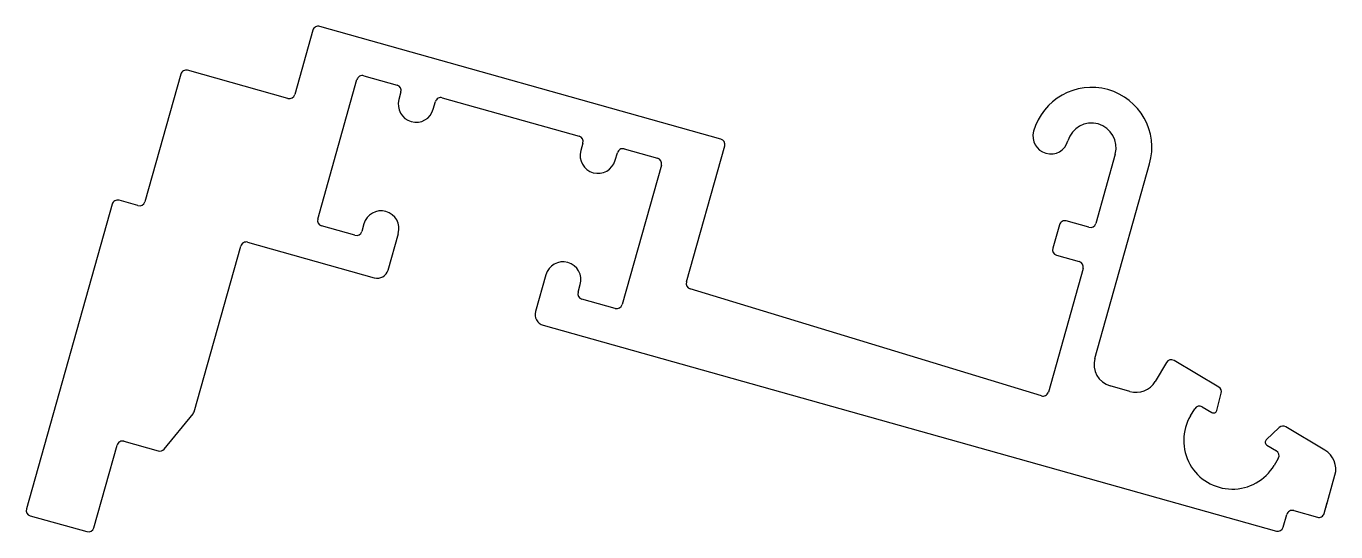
# Model space of a CAD drawing. Extents: x -29.5 to 29.2, y 0.3 to 23.
import ezdxf

# ---------------------------------------------------------------- set-up
doc = ezdxf.new("R2010")
doc.units = 0
doc.layers.add('CLIP', color=4, linetype='CONTINUOUS')

msp = doc.modelspace()

# ---------------------------------------------------------------- linework, layer by layer
at = {"layer": 'CLIP', "color": 7}
for p, q in [((1.648, 17.913), (-16.33, 22.969)), ((-16.639, 22.796), (-17.451, 19.906)), ((-22.564, 20.824), (-24.174, 15.097)), ((-17.76, 19.733), (-22.255, 20.997)), ((-16.425, 14.321), (-14.665, 20.579)), ((-14.357, 20.752), (-12.864, 20.332)), ((-12.691, 20.024), (-12.787, 19.685)), ((-11.242, 19.251), (-11.147, 19.59)), ((-10.839, 19.763), (-4.71, 18.039)), ((-4.537, 17.731), (-4.632, 17.392)), ((-3.088, 16.958), (-2.992, 17.296)), ((-2.684, 17.469), (-1.191, 17.05)), ((0.104, 11.498), (1.821, 17.605)), ((19.324, 17.231), (18.452, 14.128)), ((-1.018, 16.741), (-2.778, 10.484)), ((18.409, 8.064), (20.865, 16.798)), ((-25.638, 14.989), (-29.483, 1.316)), ((-24.483, 14.924), (-25.33, 15.162)), ((-14.355, 14.108), (-14.451, 13.766)), ((18.144, 13.955), (17.13, 14.24)), ((-14.759, 13.593), (-16.252, 14.013)), ((-13.272, 12.032), (-12.81, 13.674)), ((16.822, 14.067), (16.524, 13.008)), ((-21.966, 5.676), (-19.875, 13.11)), ((-19.567, 13.283), (-13.889, 11.686)), ((16.697, 12.7), (17.715, 12.413)), ((-6.2, 11.815), (-6.662, 10.174)), ((17.888, 12.105), (16.327, 6.554)), ((-4.752, 11.039), (-4.656, 11.381)), ((16.013, 6.383), (0.272, 11.191)), ((-3.086, 10.311), (-4.579, 10.731)), ((-6.316, 9.557), (26.548, 0.316)), ((21.62, 7.883), (21.116, 7.034)), ((23.964, 6.781), (21.963, 7.97)), ((19.986, 6.582), (19.101, 6.831)), ((23.878, 5.73), (24.079, 6.503)), ((23.229, 5.892), (23.656, 5.638)), ((-23.307, 4.001), (-22.013, 5.585)), ((22.702, 5.493), (22.887, 5.805)), ((26.677, 4.96), (26.094, 4.414)), ((28.724, 3.955), (26.976, 4.993)), ((-26.46, 0.466), (-25.416, 4.178)), ((-25.108, 4.351), (-23.569, 3.918)), ((26.12, 4.175), (26.547, 3.922)), ((26.634, 3.579), (26.449, 3.268)), ((28.763, 1.355), (29.176, 2.824)), ((27.328, 1.239), (28.386, 0.941)), ((28.695, 1.114), (28.83, 1.597)), ((-29.31, 1.008), (-26.768, 0.293)), ((26.857, 0.489), (27.019, 1.066))]:
    msp.add_line(p, q, dxfattribs=at)
for centre, radius, start, end in [((-16.398, 22.728), 0.25, 74.29413, 164.29413), ((-22.323, 20.757), 0.25, 74.29413, 164.29413), ((-14.424, 20.511), 0.25, 74.29413, 164.29413), ((-12.932, 20.091), 0.25, 344.29413, 74.29413), ((18.266, 17.529), 2.7, 344.29413, 164.29413), ((-17.692, 19.974), 0.25, 254.29413, 344.29413), ((-12.014, 19.468), 0.802, 164.29413, 254.29413), ((-10.906, 19.522), 0.25, 74.29413, 164.29413), ((-12.014, 19.468), 0.802, 254.29413, 344.29413), ((16.436, 18.043), 0.8, 164.29413, 344.29413), ((18.266, 17.529), 1.1, 344.29413, 164.29413), ((-4.777, 17.798), 0.25, 344.29413, 74.29413), ((1.581, 17.673), 0.25, 344.29413, 74.29413), ((-3.86, 17.175), 0.802, 164.29413, 254.29413), ((-2.752, 17.229), 0.25, 74.29413, 164.29413), ((-1.259, 16.809), 0.25, 344.29413, 74.29413), ((-3.86, 17.175), 0.802, 254.29413, 344.29413), ((-25.397, 14.921), 0.25, 74.29413, 164.29413), ((-24.415, 15.165), 0.25, 254.29413, 344.29413), ((-13.583, 13.891), 0.802, 344.29414, 164.29412), ((-16.184, 14.254), 0.25, 164.29413, 254.29413), ((17.062, 13.999), 0.25, 74.29413, 164.29413), ((18.211, 14.195), 0.25, 254.29413, 344.29413), ((-14.691, 13.834), 0.25, 254.29413, 344.29413), ((-19.635, 13.043), 0.25, 74.29413, 164.29413), ((16.764, 12.94), 0.25, 164.29413, 254.29413), ((-5.428, 11.598), 0.802, 344.29413, 164.29413), ((17.647, 12.173), 0.25, 344.29413, 74.29413), ((-13.753, 12.168), 0.5, 254.29413, 344.29413), ((0.345, 11.43), 0.25, 164.29413, 253.01579), ((-4.511, 10.971), 0.25, 164.29413, 254.29413), ((-6.18, 10.038), 0.5, 164.29413, 254.29413), ((-3.019, 10.552), 0.25, 254.29413, 344.29413), ((19.372, 7.793), 1, 164.29413, 254.29413), ((21.835, 7.755), 0.25, 59.29413, 149.29413), ((16.086, 6.622), 0.25, 253.01579, 344.29413), ((20.256, 7.545), 1, 254.29413, 329.29413), ((23.837, 6.566), 0.25, 345.43847, 59.29413), ((23.102, 5.677), 0.25, 59.29413, 149.29413), ((-22.207, 5.743), 0.25, 320.74828, 344.29413), ((24.575, 4.381), 2.179, 149.29413, 329.29413), ((23.733, 5.767), 0.15, 239.29413, 345.43847), ((26.848, 4.778), 0.25, 59.29413, 133.14979), ((-25.175, 4.111), 0.25, 74.29413, 164.29413), ((26.196, 4.304), 0.15, 133.14979, 239.29413), ((-23.501, 4.159), 0.25, 254.29413, 320.74828), ((26.419, 3.707), 0.25, 329.29413, 59.29413), ((28.213, 3.095), 1, 344.29413, 59.29413), ((-29.242, 1.248), 0.25, 164.29413, 254.29413), ((27.26, 0.998), 0.25, 74.27451, 164.29413), ((28.454, 1.181), 0.25, 254.27615, 344.29413), ((-26.701, 0.534), 0.25, 254.29413, 344.29413), ((26.616, 0.556), 0.25, 254.29413, 344.29413)]:
    msp.add_arc(centre, radius, start, end, dxfattribs=at)

doc.saveas('drawing.dxf')
